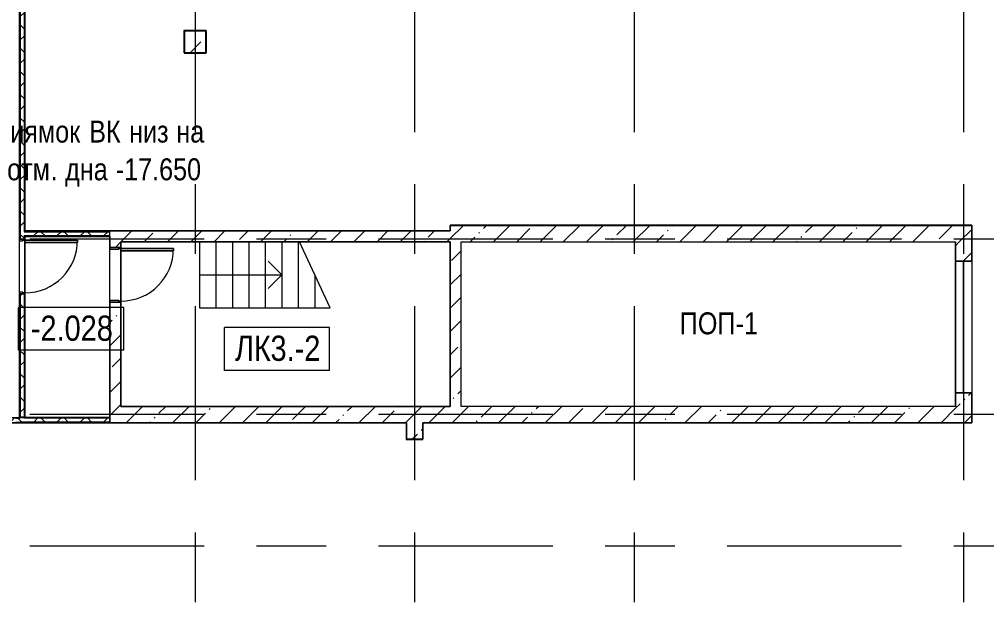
# Model space of a CAD drawing. Header units: millimetres. Extents: x 48966 to 155647, y -43515 to 30475.
# Drawn here: x 74731 to 92352, y 5125 to 15725 of the extents above; entities that cross this region are included whole.
import ezdxf

# ---------------------------------------------------------------- set-up
doc = ezdxf.new("R2010")
doc.units = ezdxf.units.MM
doc.linetypes.add('Осевые', pattern=[6350, 1270, -952.5, 3175, -952.5])
doc.linetypes.add('Сверху', pattern=[793.75, 476.25, -317.5])
for name, color, linetype, lineweight in [('Двери', 7, 'Continuous', 9), ('Каркас_Импост', 7, 'Continuous', 9), ('Колонны', 7, 'Continuous', 9), ('Колонны-1', 7, 'Continuous', 25), ('Контуры', 7, 'Continuous', 9), ('Линии подступенков-1', 7, 'Continuous', 9), ('Линии свеса', 7, 'Continuous', 9), ('Марки вырезов', 7, 'Continuous', 9), ('Марки помещений', 7, 'Continuous', 9), ('Общие ребра', 7, 'Continuous', 9), ('Оси-2', 7, 'Осевые', 9), ('Панель', 7, 'Continuous', 9), ('Перекрытия', 7, 'Continuous', 9), ('Сверху', 7, 'Сверху', 9), ('Специальное оборудование', 7, 'Continuous', 9), ('Стены', 7, 'Continuous', 9), ('Стены-1', 7, 'Continuous', 18), ('Стрелки вверх', 7, 'Continuous', 9), ('Текстовые примечания', 7, 'Continuous', 9), ('Фундамент несущей конструкции', 7, 'Continuous', 9), ('Штриховка разреза-2', 7, 'Continuous', 9)]:
    doc.layers.add(name, color=color, linetype=linetype, lineweight=lineweight)
doc.layers.add('Перекрытия-1', color=7, linetype='Continuous', lineweight=9, true_color=0xffffff)
doc.styles.add('Arial Narrow_1', font='Arial Narrow.ttf', dxfattribs={"height": 400})
doc.styles.add('Arial Narrow_2', font='Arial Narrow.ttf', dxfattribs={"height": 460})
pattern_1 = [(45, (0, 0), (-212.132, 212.132), []), (135, (0, 0), (-212.132, -212.132), [])]
pattern_2 = [(45, (0, 0), (-424.264, 424.264), [600, -100, 20, -100]), (45, (0, 424), (-424.264, 424.264), [])]

# ---------------------------------------------------------------- blocks, each defined once
blk = doc.blocks.new('Фундаментная плита - Фундаментная плита-408415-План -2-го этажа на отм_ -16_650')
at = {"layer": 'Фундамент несущей конструкции'}
for p, q in [((82782, 11667), (91782, 11667)), ((82782, 8667), (82782, 11667)), ((82782, 11667), (91782, 11667)), ((82782, 8667), (82782, 11667)), ((91782, 11667), (91782, 8667)), ((91782, 11667), (91782, 8667)), ((91782, 8667), (82782, 8667)), ((91782, 8667), (82782, 8667))]:
    blk.add_line(p, q, dxfattribs=at)
blk = doc.blocks.new('Колона монолитная25 - Колона монолитная-460767-План -2-го этажа на отм_ -16_650')
at = {"layer": 'Колонны'}
h = blk.add_hatch(dxfattribs=at)
h.set_pattern_fill('FP_1', color=256, style=0, pattern_type=2)
h.set_pattern_definition([(45, (0, 0), (-493.914, 493.914), []), (45, (493.9, 0), (-493.914, 493.914), [873.125, -174.625, 6.706, -167.919])])
h.paths.add_polyline_path([(78132, 15117), (78132, 15517), (77732, 15517), (77732, 15117)], flags=0)
at = {"layer": 'Колонны-1'}
for p, q in [((78132, 15517), (77732, 15517)), ((77732, 15517), (77732, 15117)), ((78132, 15117), (78132, 15517)), ((77732, 15117), (78132, 15117))]:
    blk.add_line(p, q, dxfattribs=at)
blk = doc.blocks.new('Дверь - Однопольная - ДВ2_21х10-8387887-План -2-го этажа на отм_ -16_650')
at = {"layer": 'Двери'}
for p, q in [((-439, 1008), (-479, 1008)), ((-479, 1008), (-479, 50)), ((-439, 50), (-439, 1008)), ((-479, 50), (-439, 50))]:
    blk.add_line(p, q, dxfattribs=at)
blk.add_arc((-479, 50), 958, 360, 90, dxfattribs=at)
at = {"layer": 'Каркас_Импост'}
for p, q in [((-480, 50), (-500, 50)), ((-500, 50), (-500, -50)), ((-480, 10), (-480, 50)), ((-470, 10), (-480, 10)), ((-470, -50), (-470, 10)), ((480, 10), (470, 10)), ((470, 10), (470, -50)), ((500, 50), (480, 50)), ((480, 50), (480, 10)), ((500, -50), (500, 50)), ((-500, -50), (-470, -50)), ((470, -50), (500, -50))]:
    blk.add_line(p, q, dxfattribs=at)
at = {"layer": 'Панель'}
for p, q in [((-479, 1008), (-439, 1008)), ((-479, 50), (-479, 1008)), ((-439, 1008), (-439, 50)), ((-439, 50), (-479, 50))]:
    blk.add_line(p, q, dxfattribs=at)
blk = doc.blocks.new('Дверь - Однопольная - ДВ2_21х10-8383271-План -2-го этажа на отм_ -16_650')
at = {"layer": 'Двери'}
for p, q in [((-439, 1058), (-479, 1058)), ((-479, 1058), (-479, 100)), ((-439, 100), (-439, 1058)), ((-479, 100), (-439, 100))]:
    blk.add_line(p, q, dxfattribs=at)
blk.add_arc((-479, 100), 958, 360, 90, dxfattribs=at)
at = {"layer": 'Каркас_Импост'}
for p, q in [((-480, 100), (-500, 100)), ((-500, 100), (-500, -100)), ((-480, 60), (-480, 100)), ((-470, 60), (-480, 60)), ((-470, -100), (-470, 60)), ((480, 60), (470, 60)), ((470, 60), (470, -100)), ((500, 100), (480, 100)), ((480, 100), (480, 60)), ((500, -100), (500, 100)), ((-500, -100), (-470, -100)), ((470, -100), (500, -100))]:
    blk.add_line(p, q, dxfattribs=at)
at = {"layer": 'Панель'}
for p, q in [((-479, 1058), (-439, 1058)), ((-479, 100), (-479, 1058)), ((-439, 1058), (-439, 100)), ((-439, 100), (-479, 100))]:
    blk.add_line(p, q, dxfattribs=at)
blk = doc.blocks.new('M_Дверь-Проем - 2400 x 2450_h_ mm-7274231-План -2-го этажа на отм_ -16_650')
at = {"layer": 'Сверху'}
for p, q in [((-1208, 150), (1192, 150)), ((-1208, -150), (1192, -150))]:
    blk.add_line(p, q, dxfattribs=at)
blk = doc.blocks.new('Фундаментная плита1 - Фундаментная плита-5964020-План -2-го этажа на отм_ -16_650')
at = {"layer": 'Фундамент несущей конструкции'}
for p, q in [((82782, 11667), (91782, 11667)), ((82782, 8667), (82782, 11667)), ((82782, 11667), (91782, 11667)), ((82782, 8667), (82782, 11667)), ((91782, 11667), (91782, 8667)), ((91782, 11667), (91782, 8667)), ((91782, 8667), (82782, 8667)), ((91782, 8667), (82782, 8667))]:
    blk.add_line(p, q, dxfattribs=at)
blk = doc.blocks.new('АР_ОБ_Штора противодымная - Штора противопожарная ПШ8-8207555-План -2-го этажа на отм_ -16_650')
at = {"layer": 'Специальное оборудование'}
for p, q in [((1200, 152), (-1200, 152)), ((-1200, 152), (-1200, 2)), ((-1200, 0), (-1200, 150)), ((-1200, 150), (1200, 150)), ((-1200, 44), (-1200, 148)), ((-1200, 67), (-1200, 2)), ((-1200, 2), (-1200, 25)), ((1200, 0), (-1200, 0)), ((1200, 2), (1200, 152)), ((1200, 150), (1200, 0)), ((1200, 148), (1200, 44)), ((1200, 2), (1200, 67)), ((1200, 25), (1200, 2))]:
    blk.add_line(p, q, dxfattribs=at)
blk = doc.blocks.new('Марка помещения_Р - Марка помещения-4575829-План -2-го этажа на отм_ -16_650')
at = {"layer": 'Марки помещений'}
for p, q in [((-4.79375, -1.95625), (-4.79375, 1.95625)), ((4.79375, 1.95625), (-4.79375, 1.95625)), ((4.79375, -1.95625), (4.79375, 1.95625)), ((4.79375, -1.95625), (-4.79375, -1.95625))]:
    blk.add_line(p, q, dxfattribs=at)

msp = doc.modelspace()

# ---------------------------------------------------------------- hatches: boundary and pattern name
at = {"layer": 'Штриховка разреза-2'}
h = msp.add_hatch(dxfattribs=at)
h.set_pattern_fill('FP_53', color=256, style=0, pattern_type=2)
h.set_pattern_definition(pattern_1)
h.paths.add_polyline_path([(74746.6, 8382.1), (74816.6, 8382.1), (74816.6, 8467.1), (74746.6, 8467.1), (74746.6, 8452.1)], flags=0)
h.paths.add_polyline_path([(74816.6, 8469.1), (74816.6, 10717.1), (74746.6, 10717.1), (74746.6, 8469.1)], flags=0)
h.paths.add_polyline_path([(74746.6, 11717.1), (74816.6, 11717.1), (74816.6, 19767.1), (74746.6, 19767.1), (74746.6, 11841.9)], flags=0)
h.paths.add_polyline_path([(74746.6, 20667.1), (74816.6, 20667.1), (74816.6, 23782.1), (74746.6, 23782.1), (74746.6, 20678.7)], flags=0)
h = msp.add_hatch(dxfattribs=at)
h.set_pattern_fill('FP_53', color=256, style=0, pattern_type=2)
h.set_pattern_definition(pattern_1)
h.paths.add_polyline_path([(76381.6, 11782.1), (76381.6, 11852.1), (74816.6, 11852.1), (74816.6, 11782.1), (75274.7, 11782.1)], flags=0)
h = msp.add_hatch(dxfattribs=at)
h.set_pattern_fill('FP_57', color=256, style=0, pattern_type=2)
h.set_pattern_definition(pattern_2)
h.paths.add_polyline_path([(76381.6, 8367.1), (76581.6, 8367.1), (76581.6, 10567.1), (76381.6, 10567.1), (76381.6, 8467.1)], flags=0)
h.paths.add_polyline_path([(76381.6, 11567.1), (76581.6, 11567.1), (76581.6, 11867.1), (76381.6, 11867.1), (76381.6, 11767.1)], flags=0)
h = msp.add_hatch(dxfattribs=at)
h.set_pattern_fill('FP_57', color=256, style=0, pattern_type=2)
h.set_pattern_definition(pattern_2)
h.paths.add_polyline_path([(82581.6, 11667.1), (82581.6, 11867.1), (76581.6, 11867.1), (76581.6, 11667.1), (80354.2, 11667.1)], flags=0)
h = msp.add_hatch(dxfattribs=at)
h.set_pattern_fill('FP_57', color=256, style=0, pattern_type=2)
h.set_pattern_definition(pattern_2)
h.paths.add_polyline_path([(91359.6, 11667.1), (92081.6, 11667.1), (92081.6, 11967.1), (82581.6, 11967.1), (82581.6, 11667.1), (90513.1, 11667.1)], flags=0)
h = msp.add_hatch(dxfattribs=at)
h.set_pattern_fill('FP_57', color=256, style=0, pattern_type=2)
h.set_pattern_definition(pattern_2)
h.paths.add_polyline_path([(82781.6, 8667.1), (82781.6, 11667.1), (82581.6, 11667.1), (82581.6, 8667.1)], flags=0)
h = msp.add_hatch(dxfattribs=at)
h.set_pattern_fill('FP_57', color=256, style=0, pattern_type=2)
h.set_pattern_definition(pattern_2)
h.paths.add_polyline_path([(92081.6, 8367.1), (92079.6, 8917.1), (91781.6, 8917.1), (91781.6, 8367.1)], flags=0)
h.paths.add_polyline_path([(92079.6, 11317.1), (92081.6, 11317.1), (92081.6, 11667.1), (91781.6, 11667.1), (91782.9, 11317.1), (92058.6, 11317.1)], flags=0)
h = msp.add_hatch(dxfattribs=at)
h.set_pattern_fill('FP_57', color=256, style=0, pattern_type=2)
h.set_pattern_definition(pattern_2)
h.paths.add_polyline_path([(91781.6, 8367.1), (91781.6, 8667.1), (76581.6, 8667.1), (76581.6, 8367.1), (91359.6, 8367.1)], flags=0)
h = msp.add_hatch(dxfattribs=at)
h.set_pattern_fill('FP_53', color=256, style=0, pattern_type=2)
h.set_pattern_definition(pattern_1)
h.paths.add_polyline_path([(74661.8, 8382.1), (74746.6, 8382.1), (74746.6, 8452.1), (73781.6, 8452.1), (73781.6, 8382.1), (74646.8, 8382.1)], flags=0)
h.paths.add_polyline_path([(73661.6, 8382.1), (73661.6, 8452.1), (73432.6, 8452.1), (73432.6, 8382.1), (73581.6, 8382.1)], flags=0)
h = msp.add_hatch(dxfattribs=at)
h.set_pattern_fill('FP_53', color=256, style=0, pattern_type=2)
h.set_pattern_definition(pattern_1)
h.paths.add_polyline_path([(76381.6, 8382.1), (76381.6, 8452.1), (74816.6, 8452.1), (74816.6, 8382.1), (75274.7, 8382.1)], flags=0)
h = msp.add_hatch(dxfattribs=at)
h.set_pattern_fill('FP_57', color=256, style=0, pattern_type=2)
h.set_pattern_definition(pattern_2)
h.paths.add_polyline_path([(82081.6, 8067.1), (82081.6, 8367.1), (81781.6, 8367.1), (81781.6, 8067.1)], flags=0)

# ---------------------------------------------------------------- linework, layer by layer
at = {"layer": 'Контуры'}
for p, q in [((78011.6, 11666.8), (78011.6, 10467.1)), ((78011.6, 11666.8), (79831.8, 11666.8)), ((78011.6, 10467.1), (80391.3, 10467.1))]:
    msp.add_line(p, q, dxfattribs=at)
at = {"layer": 'Линии подступенков-1'}
for p, q in [((78011.6, 11666.8), (78011.6, 10467.1)), ((78311.6, 11666.8), (78311.6, 10467.1)), ((78611.6, 11666.8), (78611.6, 10467.1)), ((78911.6, 11666.8), (78911.6, 10467.1)), ((79211.6, 11666.8), (79211.6, 10467.1)), ((79511.6, 11666.8), (79511.6, 10467.1)), ((79811.6, 11666.8), (79811.6, 10467.1)), ((80111.6, 11067), (80111.6, 10467.1))]:
    msp.add_line(p, q, dxfattribs=at)
at = {"layer": 'Линии свеса'}
for p, q in [((78311.6, 11666.8), (78311.6, 10467.1)), ((78611.6, 11666.8), (78611.6, 10467.1)), ((78911.6, 11666.8), (78911.6, 10467.1)), ((79211.6, 11666.8), (79211.6, 10467.1)), ((79511.6, 11666.8), (79511.6, 10467.1)), ((79811.6, 11666.8), (79811.6, 10467.1)), ((80111.6, 11067), (80111.6, 10467.1))]:
    msp.add_line(p, q, dxfattribs=at)
at = {"layer": 'Марки вырезов'}
msp.add_line((80391.3, 10467.1), (79831.8, 11666.8), dxfattribs=at)
at = {"layer": 'Общие ребра'}
for p, q in [((74731.6, 19767.1), (74731.6, 11717.1)), ((74746.6, 19767.1), (74746.6, 11717.1)), ((74816.6, 19482.1), (74816.6, 11852.1)), ((74816.6, 11852.1), (74831.6, 11852.1)), ((74831.6, 11852.1), (76381.6, 11852.1)), ((76381.6, 11852.1), (76381.6, 11867.1)), ((76381.6, 11782.1), (76381.6, 11852.1)), ((74816.6, 11782.1), (74816.6, 11717.1)), ((74816.6, 11782.1), (74831.6, 11782.1)), ((74831.6, 11782.1), (76381.6, 11782.1)), ((74831.6, 11717.1), (74831.6, 11765.1)), ((76381.6, 11767.1), (76381.6, 11782.1)), ((76381.6, 11767.1), (76381.6, 11567.1)), ((76581.6, 11567.1), (76581.6, 11665.1)), ((91781.6, 11667.1), (91781.6, 11317.1)), ((92081.6, 11667.1), (92081.6, 11317.1)), ((92081.6, 11317.1), (92081.6, 11667.1)), ((74731.6, 10717.1), (74731.6, 8469.1)), ((74746.6, 10717.1), (74746.6, 8469.1)), ((74816.6, 10717.1), (74816.6, 8469.1)), ((74831.6, 8469.1), (74831.6, 10717.1)), ((76381.6, 10567.1), (76381.6, 8467.1)), ((76581.6, 8669.1), (76581.6, 10567.1)), ((91781.6, 8917.1), (91781.6, 8669.1)), ((92081.6, 8917.1), (92081.6, 8367.1)), ((92081.6, 8367.1), (92081.6, 8917.1)), ((74729.6, 8467.1), (74731.6, 8467.1)), ((74731.6, 8467.1), (74729.6, 8467.1)), ((74746.6, 8469.1), (74731.6, 8469.1)), ((74731.6, 8467.1), (74746.6, 8467.1)), ((74816.6, 8469.1), (74746.6, 8469.1)), ((74746.6, 8467.1), (74746.6, 8452.1)), ((74746.6, 8467.1), (74816.6, 8467.1)), ((74816.6, 8469.1), (74816.6, 8467.1)), ((74816.6, 8467.1), (74816.6, 8469.1)), ((74816.6, 8467.1), (74816.6, 8452.1)), ((74731.6, 8367.1), (73781.6, 8367.1)), ((73781.6, 8367.1), (74731.6, 8367.1)), ((74661.8, 8452.1), (74731.6, 8452.1)), ((74661.8, 8382.1), (74731.6, 8382.1)), ((74746.6, 8452.1), (74731.6, 8452.1)), ((74731.6, 8382.1), (74746.6, 8382.1)), ((74816.6, 8382.1), (74746.6, 8382.1)), ((74831.6, 8452.1), (74816.6, 8452.1)), ((74831.6, 8382.1), (74816.6, 8382.1)), ((76381.6, 8452.1), (74831.6, 8452.1)), ((76381.6, 8382.1), (74831.6, 8382.1)), ((81781.6, 8067.1), (82081.6, 8067.1))]:
    msp.add_line(p, q, dxfattribs=at)
at = {"layer": 'Оси-2'}
for p, q in [((77931.6, 25417.1), (77931.6, -41737.8)), ((81931.6, 25417.1), (81931.6, -41737.8)), ((85931.6, 25417.1), (85931.6, -41737.8)), ((91931.6, 25417.1), (91931.6, -41737.8)), ((150171.6, 11717.1), (50565.6, 11717.1)), ((150171.6, 8517.1), (50565.6, 8517.1)), ((150171.6, 6117.1), (50565.6, 6117.1))]:
    msp.add_line(p, q, dxfattribs=at)
at = {"layer": 'Перекрытия'}
for p, q in [((74731.6, 11717.1), (74731.6, 19767.1)), ((74831.6, 11717.1), (74731.6, 11717.1)), ((76381.6, 11767.1), (74831.6, 11767.1)), ((74831.6, 11767.1), (74831.6, 8467.1)), ((74831.6, 10717.1), (74831.6, 11717.1)), ((76381.6, 11567.1), (76381.6, 11767.1)), ((82581.6, 11667.1), (76581.6, 11667.1)), ((76581.6, 11667.1), (76581.6, 8667.1)), ((82581.6, 8667.1), (82581.6, 11667.1)), ((76581.6, 11567.1), (76381.6, 11567.1)), ((76581.6, 10567.1), (76581.6, 11567.1)), ((74731.6, 8467.1), (74731.6, 10717.1)), ((74731.6, 10717.1), (74831.6, 10717.1)), ((76381.6, 8467.1), (76381.6, 10567.1)), ((76381.6, 10567.1), (76581.6, 10567.1)), ((76581.6, 8667.1), (82581.6, 8667.1)), ((73431.6, 8467.1), (74731.6, 8467.1)), ((74831.6, 8467.1), (76381.6, 8467.1))]:
    msp.add_line(p, q, dxfattribs=at)
at = {"layer": 'Перекрытия-1'}
for p, q in [((74831.6, 19467.1), (74831.6, 11867.1)), ((77731.6, 15117.1), (77731.6, 15517.1)), ((77731.6, 15517.1), (78131.6, 15517.1)), ((78131.6, 15517.1), (78131.6, 15117.1)), ((78131.6, 15117.1), (77731.6, 15117.1)), ((74831.6, 11867.1), (82581.6, 11867.1)), ((82581.6, 11867.1), (82581.6, 11967.1)), ((82581.6, 11967.1), (92081.6, 11967.1)), ((92081.6, 11967.1), (92081.6, 11317.1)), ((91781.6, 11317.1), (91781.6, 8917.1)), ((92081.6, 11317.1), (91782.9, 11317.1)), ((91782.9, 8917.1), (92081.6, 8917.1)), ((92081.6, 8917.1), (92081.6, 8367.1)), ((81781.6, 8367.1), (73781.6, 8367.1)), ((81781.6, 8067.1), (81781.6, 8367.1)), ((92081.6, 8367.1), (82081.6, 8367.1)), ((82081.6, 8367.1), (82081.6, 8067.1)), ((82081.6, 8067.1), (81781.6, 8067.1))]:
    msp.add_line(p, q, dxfattribs=at)
at = {"layer": 'Стены'}
for p, q in [((74731.6, 11717.1), (74831.6, 11717.1)), ((74731.6, 10717.1), (74731.6, 11717.1)), ((74831.6, 11717.1), (74831.6, 10717.1)), ((76381.6, 11567.1), (76581.6, 11567.1)), ((76381.6, 10567.1), (76381.6, 11567.1)), ((76581.6, 11567.1), (76581.6, 10567.1)), ((74831.6, 10717.1), (74731.6, 10717.1)), ((76581.6, 10567.1), (76381.6, 10567.1))]:
    msp.add_line(p, q, dxfattribs=at)
at = {"layer": 'Стены-1'}
for p, q in [((74831.6, 11867.1), (74831.6, 19467.1)), ((78133.6, 15519.1), (77729.6, 15519.1)), ((77729.6, 15519.1), (77729.6, 15517.1)), ((77731.6, 15517.1), (78131.6, 15517.1)), ((78133.6, 15517.1), (78133.6, 15519.1)), ((76381.6, 11867.1), (74831.6, 11867.1)), ((82579.6, 11869.1), (74833.6, 11869.1)), ((74833.6, 11867.1), (82581.6, 11867.1)), ((76581.6, 11867.1), (76381.6, 11867.1)), ((82581.6, 11867.1), (76581.6, 11867.1)), ((82581.6, 11969.1), (82579.6, 11969.1)), ((82579.6, 11969.1), (82579.6, 11869.1)), ((92083.6, 11969.1), (82581.6, 11969.1)), ((82581.6, 11869.1), (82581.6, 11967.1)), ((82581.6, 11967.1), (92081.6, 11967.1)), ((92081.6, 11967.1), (82581.6, 11967.1)), ((82581.6, 11967.1), (82581.6, 11867.1)), ((82581.6, 11867.1), (82581.6, 11869.1)), ((92081.6, 11967.1), (92081.6, 11667.1)), ((92081.6, 11667.1), (92081.6, 11967.1)), ((92083.6, 11967.1), (92083.6, 11969.1)), ((92083.6, 11317.1), (92083.6, 11967.1)), ((74731.6, 11717.1), (74831.6, 11717.1)), ((74831.6, 11765.1), (74831.6, 11767.1)), ((74831.6, 11767.1), (76381.6, 11767.1)), ((76581.6, 11665.1), (76581.6, 11667.1)), ((76581.6, 11667.1), (82581.6, 11667.1)), ((82581.6, 11667.1), (82581.6, 8667.1)), ((82781.6, 11667.1), (91781.6, 11667.1)), ((82781.6, 8667.1), (82781.6, 11667.1)), ((76381.6, 11567.1), (76581.6, 11567.1)), ((91781.6, 11317.1), (92081.6, 11317.1)), ((74831.6, 10717.1), (74731.6, 10717.1)), ((76581.6, 10567.1), (76381.6, 10567.1)), ((92081.6, 8917.1), (91781.6, 8917.1)), ((92083.6, 8365.1), (92083.6, 8917.1)), ((76581.6, 8667.1), (76581.6, 8669.1)), ((82581.6, 8667.1), (76581.6, 8667.1)), ((91781.6, 8667.1), (82781.6, 8667.1)), ((91781.6, 8669.1), (91781.6, 8667.1)), ((74831.6, 8467.1), (74831.6, 8469.1)), ((76381.6, 8467.1), (74831.6, 8467.1)), ((76381.6, 8367.1), (76381.6, 8467.1)), ((76381.6, 8467.1), (76381.6, 8367.1)), ((73783.6, 8365.1), (77502.6, 8365.1)), ((74731.6, 8367.1), (74746.6, 8367.1)), ((77502.6, 8367.1), (74731.6, 8367.1)), ((74746.6, 8367.1), (74831.6, 8367.1)), ((74831.6, 8367.1), (76381.6, 8367.1)), ((76381.6, 8367.1), (76581.6, 8367.1)), ((76581.6, 8367.1), (81781.6, 8367.1)), ((81779.6, 8367.1), (77502.6, 8367.1)), ((77502.6, 8365.1), (81779.6, 8365.1)), ((81781.6, 8367.1), (81779.6, 8367.1)), ((81779.6, 8365.1), (81779.6, 8065.1)), ((81781.6, 8067.1), (81781.6, 8367.1)), ((81781.6, 8367.1), (81781.6, 8067.1)), ((92081.6, 8367.1), (82081.6, 8367.1)), ((82081.6, 8367.1), (82081.6, 8365.1)), ((82081.6, 8367.1), (91781.6, 8367.1)), ((82081.6, 8067.1), (82081.6, 8367.1)), ((82081.6, 8365.1), (82081.6, 8067.1)), ((82083.6, 8365.1), (92081.6, 8365.1)), ((82083.6, 8065.1), (82083.6, 8365.1)), ((91781.6, 8367.1), (92081.6, 8367.1)), ((92081.6, 8365.1), (92083.6, 8365.1)), ((81779.6, 8065.1), (81781.6, 8065.1)), ((81781.6, 8065.1), (82081.6, 8065.1)), ((82081.6, 8065.1), (82083.6, 8065.1))]:
    msp.add_line(p, q, dxfattribs=at)
at = {"layer": 'Стрелки вверх'}
for p, q in [((79511.6, 11067), (79261.6, 11317)), ((78011.6, 11067), (78311.6, 11067)), ((78311.6, 11067), (78611.6, 11067)), ((78611.6, 11067), (78911.6, 11067)), ((78911.6, 11067), (79211.6, 11067)), ((79211.6, 11067), (79511.6, 11067)), ((79511.6, 11067), (79261.6, 10817))]:
    msp.add_line(p, q, dxfattribs=at)

# ---------------------------------------------------------------- block references
at = {"layer": 'Двери'}
for name, p, rotation in [('Дверь - Однопольная - ДВ2_21х10-8387887-План -2-го этажа на отм_ -16_650', (74781.6, 11217.1), 269.9999999999999), ('Дверь - Однопольная - ДВ2_21х10-8383271-План -2-го этажа на отм_ -16_650', (76481.6, 11067.1), 269.9999999999998), ('M_Дверь-Проем - 2400 x 2450_h_ mm-7274231-План -2-го этажа на отм_ -16_650', (91931.6, 10108.9), 270)]:
    msp.add_blockref(name, p, dxfattribs=dict(at, rotation=rotation))
at = {"layer": 'Колонны'}
msp.add_blockref('Колона монолитная25 - Колона монолитная-460767-План -2-го этажа на отм_ -16_650', (0, 0), dxfattribs=at)
at = {"layer": 'Марки помещений', "xscale": 199.9999999999999, "yscale": 199.9999999999999, "zscale": 199.9999999999999}
for p in [(75674.1, 10081.4), (79424.7, 9715.6)]:
    msp.add_blockref('Марка помещения_Р - Марка помещения-4575829-План -2-го этажа на отм_ -16_650', p, dxfattribs=at)
at = {"layer": 'Специальное оборудование', "rotation": 89.9999999999999}
msp.add_blockref('АР_ОБ_Штора противодымная - Штора противопожарная ПШ8-8207555-План -2-го этажа на отм_ -16_650', (92083.4, 10117.1), dxfattribs=at)
at = {"layer": 'Фундамент несущей конструкции'}
for name in ['Фундаментная плита - Фундаментная плита-408415-План -2-го этажа на отм_ -16_650', 'Фундаментная плита1 - Фундаментная плита-5964020-План -2-го этажа на отм_ -16_650']:
    msp.add_blockref(name, (0, 0), dxfattribs=at)

# ---------------------------------------------------------------- texts
at = {"layer": 'Марки помещений', "char_height": 460, "attachment_point": 1, "style": 'Arial Narrow_2'}
for s, insert, width in [('-2.028', (74940.2, 10323.3), 1795.78), ('ЛК', (78657.8, 9957.4), 785.654), ('3.-2', (79306.1, 9957.4), 1090.295)]:
    msp.add_mtext(s, dxfattribs=dict(at, insert=insert, width=width))
at = {"layer": 'Текстовые примечания', "char_height": 400, "attachment_point": 1, "style": 'Arial Narrow_1'}
for s, insert, width in [('Приямок', (73978.7, 13878), 2292.826), ('\\fArial Narrow|b0|i0|c204|p34|; ', (75870.5, 13878), 160.337), ('ВК', (76002.8, 13878), 721.519), ('\\fArial Narrow|b0|i0|c204|p34|; ', (76598.1, 13878), 160.337), ('низ', (76730.4, 13878), 881.856), ('\\fArial Narrow|b0|i0|c204|p34|; ', (77458, 13878), 160.337), ('на', (77590.3, 13878), 625.316), ('отм', (74507.9, 13190.1), 962.025), ('дна', (75566.2, 13190.1), 962.025), (' -17.650', (76359.9, 13190.1), 2116.455), ('. ', (75301.6, 13190.1), 320.675), ('ПОП', (86760.2, 10381.6), 1234.599), ('-1', (87778.8, 10381.6), 513.08)]:
    msp.add_mtext(s, dxfattribs=dict(at, insert=insert, width=width))

doc.saveas('drawing.dxf')
